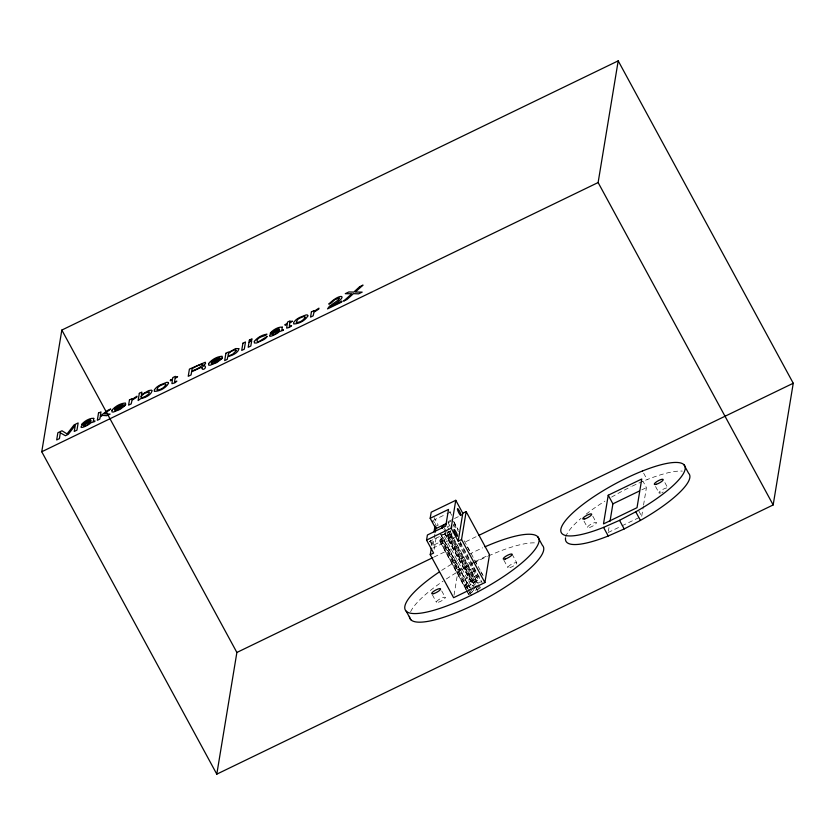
<?xml version="1.0" encoding="UTF-8"?>
<svg xmlns="http://www.w3.org/2000/svg" width="835" height="835" viewBox="0 0 835 835"><rect width="100%" height="100%" fill="white"/><g stroke="black" fill="none" stroke-linecap="round" stroke-linejoin="round"><path stroke-width="0.63" stroke-dasharray="4.17 3.13" d="M430.234 540.193L433.052 545.391L451.391 536.54L452.017 532.688M431.716 545.787L432.76 539.441M433.052 545.391L435.025 533.44M434.231 549.242L436.11 537.813M452.914 527.271L453.269 525.1M454.031 595.167L458.217 569.783L439.774 535.809M608.381 531.269L608.997 527.532M622.044 525.799L641.697 516.291L643.347 506.313M643.545 505.071L646.426 487.609L642.929 481.158M467.266 591.66L439.596 540.704C442.185 537.145 447.101 534.212 451.537 534.421L451.662 534.859A6.816 1.67 -28.5 0 1 449.658 537.166L448.771 537.803L475.856 587.704L473.455 583.425L474.405 582.757A6.816 1.67 -28.5 0 0 476.409 580.44L476.294 580.012C471.858 579.793 466.953 582.736 464.343 586.285A6.816 1.67 -28.5 0 0 465.867 586.88L473.518 583.404M469.312 594.259L473.81 590.742L480.449 588.414M475.251 570.67L469.218 573.593L467.13 573.916L466.494 573.28A6.816 1.67 -28.5 0 1 471.284 569.126L474.416 567.623M444.825 533.388L471.284 582.319L475.303 581.703L479.916 579.281L459.772 542.176M449 525.998L447.435 526.822L449.293 530.235M479.081 576.223L475.96 577.736A6.816 1.67 -28.5 0 0 471.159 581.88M451.14 521.217L448.04 522.731M432.937 520.529L445.817 514.297M446.986 513.734L451.672 511.458M435.974 526.207L438.208 525.121L434.116 517.585M447.967 521.666L458.509 516.573M429.357 541.832A3.789 0.689 64.2 0 1 429.534 541.383L450.608 531.185M432.707 548.219L454.95 537.458M434.075 557.039L461.066 543.971M465.763 541.706L477.505 536.028M458.217 569.783L474.447 561.934M475.606 561.37L489.519 554.649M641.802 489.853L646.426 487.609M466.671 586.713L469.072 590.982L441.934 541.111L441.12 541.299A6.816 1.67 -28.5 0 1 439.596 540.704M608.172 532.521L620.885 526.363M429.534 541.383L429.785 541.497A3.789 0.689 64.2 0 1 432.572 546.518L432.687 546.925M664.9 482.63L667.823 488.005M655.548 486.523L659.055 492.974M638.775 510.916L641.697 516.291M592.787 516.166L596.294 522.616M584.02 521.134L587.527 527.584M512.064 554.137L516.729 562.738M503.881 560.181L507.972 567.706M449.71 511.625L452.1 516.04M453.687 521.416L458.018 529.39M464.208 540.788L483.11 575.607M453.802 521.844L458.133 529.818M467.423 546.915L470.512 552.624M474.844 560.598L477.317 565.159M480.897 571.735L482.651 574.971M454.136 523.618L458.467 531.592M453.447 524.401L455.305 527.824M460.043 541.591L482.16 582.548M449.961 526.123L448.103 522.71L449.658 522.021A6.816 1.67 -28.5 0 1 451.077 521.52M459.25 543.23L477.536 576.912M458.29 543.094L478.434 580.189M449.908 531.373L478.163 583.675M478.747 584.75L480.501 587.976M451.025 534.223L478.111 584.114M448.562 531.331L451.391 536.54M450.128 534.254L477.223 584.156M477.808 585.231L479.561 588.456M447.737 530.924L475.303 581.703M448.938 534.536L476.023 584.427M476.608 585.502L478.361 588.727M444.46 528.002L446.318 531.425M446.934 532.563L473.883 582.204M447.518 535.037L476.942 589.228M476.441 588.779L478.184 592.005L476.378 588.811M443.886 529.421L472.693 582.475M444.846 532.876L471.796 582.517M444.951 533.815L474.802 588.842M444.387 536.55L471.483 586.441M472.067 587.516L473.81 590.742M442.905 537.458L469.99 587.349M470.575 588.424L472.328 591.65M440.661 534.191L469.5 587.308M440.786 534.619L469.625 587.746M441.6 538.387L468.685 588.278M469.27 589.353L471.023 592.579M469.656 592.057L471.41 595.282L469.594 592.088M440.567 539.274L469.99 593.476M439.878 540.068L466.389 588.884M467.851 592.735L469.019 594.885M439.711 541.132L466.212 589.948M466.796 591.023L468.55 594.249M441.705 590.898L445.212 597.349M432.353 594.781L436.444 602.317M643.649 473.142L647.115 479.603M470.376 587.756A6.816 1.67 -28.5 0 1 471.065 586.963M472.099 586.076A6.816 1.67 -28.5 0 1 481.524 581.911M450.723 530.663A6.816 1.67 -28.5 0 1 441.298 534.828M434.273 521.906A3.789 0.689 64.2 0 1 434.732 522.689M435.181 523.555A3.789 0.689 64.2 0 1 435.933 525.309M410.622 611.7A75.755 18.579 -28.5 0 1 443.051 581.181M446.349 578.979A75.755 18.579 -28.5 0 1 472.704 563.552M473.81 562.978A75.755 18.579 -28.5 0 1 487.369 556.434M488.527 555.912A75.755 18.579 -28.5 0 1 536.571 543.011M441.684 570.368A75.755 18.579 -28.5 0 1 468.028 554.941M469.134 554.377A75.755 18.579 -28.5 0 1 482.693 547.833M565.754 536.926A70.192 17.222 -28.5 0 1 580.983 518.368M586.201 514.12A70.192 17.222 -28.5 0 1 604.916 501.136M611.575 497.107A70.192 17.222 -28.5 0 1 631.156 486.669M632.304 486.106A70.192 17.222 -28.5 0 1 682.289 471.107M663.188 492.013A5.052 1.242 -28.5 0 1 662.04 492.525M660.986 492.89A5.052 1.242 -28.5 0 1 661.424 490.26A5.052 1.242 -28.5 0 1 667.906 488.329M468.143 580.095A6.816 1.67 -28.5 0 0 477.484 573.937A6.816 1.67 -28.5 0 0 468.727 576.547A6.816 1.67 -28.5 0 0 468.143 580.095M438.375 602.233A5.052 1.242 -28.5 0 0 445.295 597.672A5.052 1.242 -28.5 0 0 438.813 599.593A5.052 1.242 -28.5 0 0 438.375 602.233M509.903 567.623A5.052 1.242 -28.5 0 0 516.823 563.061A5.052 1.242 -28.5 0 0 510.331 564.992A5.052 1.242 -28.5 0 0 509.903 567.623M589.458 527.501A5.052 1.242 -28.5 0 0 596.378 522.94A5.052 1.242 -28.5 0 0 589.896 524.871A5.052 1.242 -28.5 0 0 589.458 527.501"/><path stroke-width="1.25" d="M41.75 451.756L61.832 330.065L618.203 60.851L793.25 383.244L773.168 504.935L216.797 774.149L41.75 451.756L598.121 182.541L618.203 60.851M216.797 774.149L236.879 652.459L61.832 330.065M466.149 511.605L461.536 539.525L458.185 541.153L462.799 513.233L466.149 511.605L489.519 554.649L484.905 582.569L453.614 597.703L430.244 554.67L433.605 553.052L426.56 540.088L427.405 534.995L445.733 526.123L448.51 509.423L430.182 518.284L435.818 528.659L435.223 532.239M430.182 518.284L431.194 512.199L455.774 500.311L462.799 513.233M430.244 554.67L431.298 548.324M434.012 531.822L434.858 526.749M458.185 541.153L451.15 528.19L455.774 500.311M608.235 495.228L603.496 523.91L637.022 507.69L641.76 479.008L608.235 495.228L612.9 503.839L610.02 521.29M642.501 470.971A70.182 17.211 -28.5 0 0 563.907 522.741A70.182 17.211 -28.5 0 0 603.58 527.376L619.528 520.341L635.748 511.813A70.182 17.211 -28.5 0 0 685.138 469.134A70.182 17.211 -28.5 0 0 642.491 470.982M565.546 537.865A70.192 17.222 -28.5 0 0 608.235 535.997L624.194 528.941L640.424 520.424A70.192 17.222 -28.5 0 0 688.593 473.288L683.917 464.677M435.818 528.659L445.817 523.806M426.56 540.088L451.15 528.19M236.879 652.459L432.895 557.603M478.674 535.454L793.25 383.244M612.9 503.839L639.495 490.97M442.373 528.325L441.736 527.689A6.816 1.67 -28.5 0 1 446.537 523.535M598.121 182.541L773.168 504.935M635.748 511.813L640.424 520.424M619.528 520.341L624.194 528.941M603.559 527.396L608.235 535.997M537.688 536.665L542.353 545.276A75.755 18.579 -28.5 0 1 483.799 599.749A75.755 18.579 -28.5 0 1 409.453 616.376M461.536 539.525L484.905 582.569M406.186 611.157L410.862 619.758M435.359 526.603A3.789 0.689 64.2 0 1 434.92 525.956M433.01 521.792A3.789 0.689 64.2 0 1 432.864 521.165M436.256 527.334A3.789 0.689 64.2 0 1 436.058 527.313M485.01 546.8A75.755 18.579 -28.5 0 1 531.321 553.929A75.755 18.579 -28.5 0 1 424.89 612.462A75.755 18.579 -28.5 0 1 439.471 571.839M202.07 367.755C201.548 371.491 207.435 367.943 204.805 365.772L202.592 366.095L205.567 363.611L205.285 362.244L189.42 369.101L188.23 376.303L191.09 374.915L191.601 371.825L200.682 367.557L202.07 367.755M60.308 432.812L59.421 438.625L56.676 439.951L57.865 432.749L61.967 430.766L67.04 433.908L74.085 424.911L78.146 422.938L76.956 430.14L74.231 431.455L75.296 425.359L68.261 434.346L65.422 435.724L60.308 432.812M90.973 420.903C85.692 428.459 77.425 426.748 90.973 420.903M93.77 418.387L93.28 421.414L94.95 420.861L94.835 421.508L90.785 422.813C89.742 424.691 77.478 430.589 82.007 425.391C92.027 421.31 94 416.101 84.064 423.345L81.653 424.514C84.137 421.174 90.107 417.74 93.77 418.387M98.509 413.095L97.319 420.287L99.814 419.086L100.137 417.114L102.423 415.381L106.796 415.705L110.105 414.097L104.417 413.836L110.637 409.014L107.329 410.611L100.304 416.06L100.993 411.885L98.509 413.095M129.467 399.902L128.6 405.152L131.189 403.9L132.034 400.226L136.825 397.116L136.982 396.187L131.773 399.621L131.92 398.712L129.467 399.902M139.33 393.316L138.14 400.539L140.645 398.702C145.029 397.763 150.926 395.383 152.158 390.676L151.427 390.122L148.724 390.613L141.428 394.704L141.856 392.095L139.33 393.316M170.444 380.071L170.33 380.791L172.417 379.789L171.927 383.641L174.766 382.889L176.863 381.157L174.567 382.106L175.037 378.516L177.615 376.606L175.152 377.796L175.392 376.334L172.772 377.597L172.532 379.069L170.444 380.071M192.144 368.559L191.737 371.011C203.448 367.285 208.385 359.353 192.144 368.559M225.899 353.268L224.688 360.584L227.277 359.332L227.725 356.649C232.015 355.553 237.881 353.351 239.05 348.633L235.616 348.581L228.299 352.746L228.414 352.046L225.899 353.268M242.901 343.227L241.712 350.418L244.3 349.166L245.49 341.974L242.901 343.227M249.049 342.068L248.193 347.287L250.824 346.014L251.69 340.784L249.049 342.068M249.373 340.085L249.216 341.087L251.846 339.814L252.013 338.812L249.373 340.085M279.495 329.679C274.204 337.246 265.937 335.524 279.495 329.679M282.293 327.174L281.792 330.201L283.462 329.648L283.347 330.295L279.297 331.599C278.253 333.468 266 339.375 270.519 334.177C280.539 330.086 282.512 324.888 272.586 332.132L270.164 333.301C272.648 329.961 278.619 326.527 282.293 327.174M285.184 324.554L285.069 325.274L287.156 324.262L286.666 328.124L289.505 327.372L291.603 325.64L289.307 326.589L289.776 322.999L292.354 321.089L289.891 322.279L290.142 320.817L287.511 322.08L287.271 323.542L285.184 324.554M311.424 311.862L310.557 317.112L313.146 315.849L314.002 312.186L318.793 309.065L318.939 308.136L313.741 311.58L313.887 310.672L311.424 311.862M341.818 301.216L341.672 302.051L327.518 308.898L329.533 306.174L338.384 299.995L339.542 298.074L334.741 299.713L331.411 302.855L328.771 304.128C340.753 291.999 350.533 295.329 330.556 306.664L341.818 301.216M236.399 350.543L232.714 354.197L229.615 355.543L227.965 355.345L228.665 353.341L231.253 351.295L235.501 349.646L236.399 350.543M141.125 396.187L140.99 397.303L141.866 397.721L144.987 396.656L148.734 394.047L149.381 391.939L144.852 393.087L141.125 396.187M168.513 383.317C165.894 388.045 159.683 391.323 154.391 391.385L154.339 389.809L156.427 387.44A7.191 1.764 -28.5 0 1 160.268 384.904L166.791 382.326L168.19 382.42L168.513 383.317M307.854 315.901C305.234 320.619 299.024 323.897 293.732 323.959L293.67 322.393L295.767 320.014A7.191 1.764 -28.5 0 1 299.608 317.488L306.121 314.91L307.53 314.993L307.854 315.901M254.331 341.431L254.383 342.966L256.512 343.008L263.829 339.605A5.981 1.461 -28.5 0 0 266.292 337.643L267.2 336.38L259.643 341.16A3.59 0.877 -28.5 0 1 257.618 341.672L256.867 340.816C258.099 335.952 265.968 336.547 266.96 334.167C262.18 334.804 257.253 337.549 254.331 341.431M111.9 410.361L111.984 411.916L113.351 412.052L120.24 409.296L125.396 405.184L117.443 409.995L115.324 410.601L114.426 409.86L125.73 404.39L125.386 403.034C120.303 403.336 115.073 406.363 111.9 410.361M208.614 363.559L208.698 365.125L210.055 365.25L216.954 362.505L222.11 358.392L214.157 363.194L212.038 363.81L211.14 363.058L222.444 357.589L222.089 356.242C217.006 356.545 211.787 359.572 208.614 363.559M165.81 384.653C164.307 387.732 160.299 390.195 156.917 389.83L158.097 387.189A3.987 0.981 -28.5 0 1 160.55 385.467L164.714 383.787L165.81 384.653M305.14 317.237C303.648 320.306 299.64 322.769 296.258 322.414L297.437 319.763A3.987 0.981 -28.5 0 1 299.88 318.052L304.055 316.371L305.14 317.237M115.073 408.336L114.614 409.119L123.183 404.975L122.599 404.411L120.292 404.975L115.073 408.336M211.777 361.534L211.328 362.327L219.887 358.184L219.313 357.62L217.006 358.184L211.777 361.534M359.614 286.749L353.8 292.093L348.853 291.958L345.272 293.69L351.786 293.763L343.602 301.122L347.057 299.441L353.414 293.649L358.622 293.847L362.181 292.125L355.345 292.041L363.027 285.1L359.614 286.749M460.92 514.798L460.774 514.172A3.789 0.689 64.2 0 0 457.82 508.713A3.789 0.689 64.2 0 0 458.749 512.7A3.789 0.689 64.2 0 0 460.92 514.798M454.25 531.185A3.789 0.689 64.2 0 0 457.288 536.331A3.789 0.689 64.2 0 0 455.576 531.206A3.789 0.689 64.2 0 0 454.25 531.185M433.699 593.622A5.052 1.242 -28.5 0 0 440.619 589.061A5.052 1.242 -28.5 0 0 434.137 590.992A5.052 1.242 -28.5 0 0 433.699 593.622M505.227 559.012A5.052 1.242 -28.5 0 0 512.147 554.45A5.052 1.242 -28.5 0 0 505.666 556.381A5.052 1.242 -28.5 0 0 505.227 559.012M584.792 518.9A5.052 1.242 -28.5 0 0 591.712 514.329A5.052 1.242 -28.5 0 0 585.22 516.26A5.052 1.242 -28.5 0 0 584.792 518.9M656.31 484.29A5.052 1.242 -28.5 0 0 663.24 479.728A5.052 1.242 -28.5 0 0 656.748 481.649A5.052 1.242 -28.5 0 0 656.31 484.29"/></g></svg>
